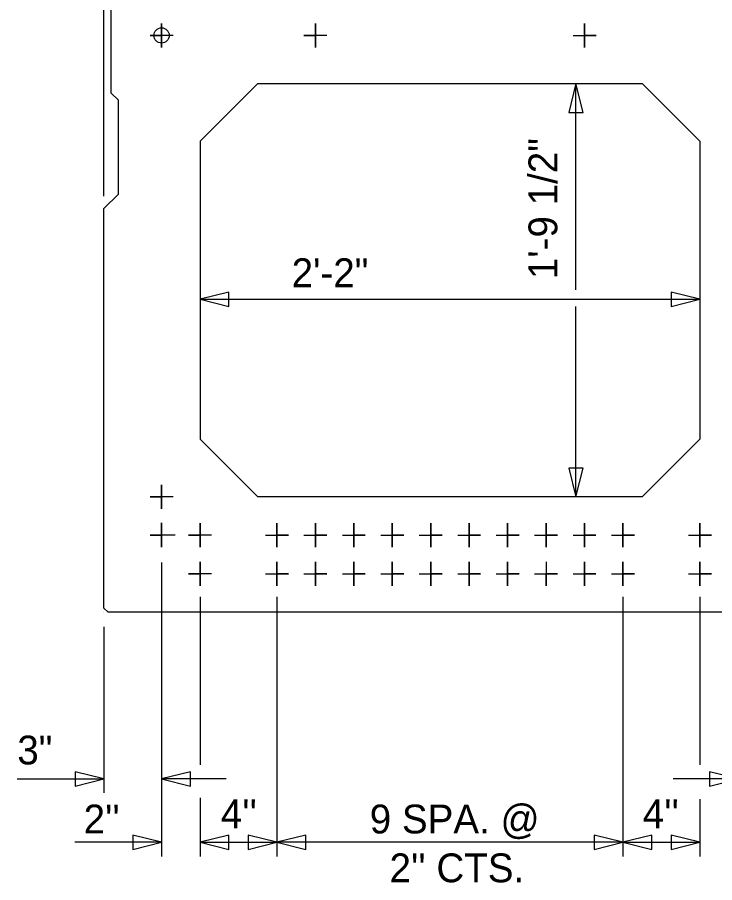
# Model space of a CAD drawing. Extents: x 1269527 to 1269560, y 874064.1 to 874087.7.
# Drawn here: x 1269547.949 to 1269550.972, y 874079.635 to 874083.386 of the extents above; entities that cross this region are included whole.
import ezdxf

# ---------------------------------------------------------------- set-up
doc = ezdxf.new("R2010")
doc.units = 0
for name, color, linetype in [('Arrowhead Terminators', 7, 'Continuous'), ('Arrowhead Terminators CELL', 7, 'Continuous'), ('Box Beam', 7, 'Continuous'), ('Dimension Lines', 7, 'Continuous'), ('Rebar Lines', 7, 'Continuous'), ('Text', 7, 'Continuous'), ('User Information Notes', 7, 'Continuous')]:
    doc.layers.add(name, color=color, linetype=linetype)

msp = doc.modelspace()

# ---------------------------------------------------------------- linework, layer by layer
at = {"layer": 'Arrowhead Terminators'}
msp.add_lwpolyline([(1269551.0751, 874080.0852), (1269550.9501, 874080.1164), (1269550.9501, 874080.0539)], close=True, dxfattribs=at)
at = {"layer": 'Arrowhead Terminators CELL'}
for points in [[(1269550.3706, 874083.0988), (1269550.3394, 874082.9738), (1269550.4019, 874082.9738)], [(1269548.7413, 874082.1639), (1269548.8663, 874082.1327), (1269548.8663, 874082.1952)], [(1269550.9082, 874082.1639), (1269550.7832, 874082.1952), (1269550.7832, 874082.1327)], [(1269550.3706, 874081.3073), (1269550.4019, 874081.4323), (1269550.3394, 874081.4323)], [(1269548.3246, 874080.0852), (1269548.1996, 874080.1164), (1269548.1996, 874080.0539)], [(1269548.5744, 874080.0852), (1269548.6994, 874080.0539), (1269548.6994, 874080.1164)], [(1269548.5744, 874079.8106), (1269548.4494, 874079.8419), (1269548.4494, 874079.7794)], [(1269548.741, 874079.8106), (1269548.866, 874079.7794), (1269548.866, 874079.8419)], [(1269549.0745, 874079.8106), (1269548.9495, 874079.8419), (1269548.9495, 874079.7794)], [(1269549.0745, 874079.8106), (1269549.1995, 874079.7794), (1269549.1995, 874079.8419)], [(1269550.5746, 874079.8106), (1269550.4496, 874079.8419), (1269550.4496, 874079.7794)], [(1269550.5746, 874079.8106), (1269550.6996, 874079.7794), (1269550.6996, 874079.8419)], [(1269550.9081, 874079.8106), (1269550.7831, 874079.8419), (1269550.7831, 874079.7794)]]:
    msp.add_lwpolyline(points, close=True, dxfattribs=at)
at = {"layer": 'Box Beam'}
for p, q in [((1269548.3558, 874083.0572), (1269548.3558, 874083.5572)), ((1269548.7413, 874082.8488), (1269548.9913, 874083.0988)), ((1269548.9913, 874083.0988), (1269550.6582, 874083.0988)), ((1269550.6582, 874083.0988), (1269550.9082, 874082.8488)), ((1269548.3871, 874083.0259), (1269548.3558, 874083.0572)), ((1269548.3871, 874082.6196), (1269548.3871, 874083.0259)), ((1269548.7413, 874082.8488), (1269548.7413, 874081.5573)), ((1269550.9082, 874082.8488), (1269550.9082, 874081.5573)), ((1269548.3246, 874082.5571), (1269548.3871, 874082.6196)), ((1269548.3246, 874080.825), (1269548.3246, 874082.5571)), ((1269548.9913, 874081.3073), (1269548.7413, 874081.5573)), ((1269550.9082, 874081.5573), (1269550.6582, 874081.3073)), ((1269550.6582, 874081.3073), (1269548.9913, 874081.3073)), ((1269548.3246, 874080.825), (1269548.3424, 874080.8072)), ((1269551.3071, 874080.8072), (1269548.3424, 874080.8072))]:
    msp.add_line(p, q, dxfattribs=at)
at = {"layer": 'Dimension Lines'}
for p, q in [((1269548.3246, 874082.6099), (1269548.3246, 874084.1062)), ((1269548.5744, 874083.3072), (1269548.5744, 874083.3595)), ((1269548.5744, 874083.3595), (1269548.5744, 874083.3072)), ((1269548.5744, 874083.3072), (1269548.5744, 874083.3595)), ((1269548.5744, 874083.3595), (1269548.5744, 874083.3072)), ((1269549.241, 874083.3595), (1269549.241, 874083.3072)), ((1269549.241, 874083.3072), (1269549.241, 874083.3595)), ((1269549.241, 874083.3072), (1269549.241, 874083.3595)), ((1269549.241, 874083.3595), (1269549.241, 874083.3072)), ((1269549.241, 874083.3072), (1269549.241, 874083.3595)), ((1269549.241, 874083.3595), (1269549.241, 874083.3072)), ((1269550.4084, 874083.3595), (1269550.4084, 874083.3072)), ((1269550.4084, 874083.3072), (1269550.4084, 874083.3595)), ((1269550.4084, 874083.3595), (1269550.4084, 874083.3072)), ((1269550.4084, 874083.3072), (1269550.4084, 874083.3595)), ((1269550.4084, 874083.3595), (1269550.4084, 874083.3072)), ((1269550.4084, 874083.3072), (1269550.4084, 874083.3595)), ((1269550.4084, 874083.3595), (1269550.4084, 874083.3072)), ((1269548.5744, 874083.3072), (1269548.5246, 874083.3072)), ((1269548.5246, 874083.3072), (1269548.5744, 874083.3072)), ((1269548.6241, 874083.3072), (1269548.5744, 874083.3072)), ((1269548.5744, 874083.3072), (1269548.5744, 874083.255)), ((1269548.5744, 874083.255), (1269548.5744, 874083.3072)), ((1269548.6241, 874083.3072), (1269548.5744, 874083.3072)), ((1269548.5744, 874083.3072), (1269548.5744, 874083.255)), ((1269548.5744, 874083.255), (1269548.5744, 874083.3072)), ((1269548.6241, 874083.3072), (1269548.5744, 874083.3072)), ((1269548.5744, 874083.3072), (1269548.5744, 874083.255)), ((1269548.5744, 874083.255), (1269548.5744, 874083.3072)), ((1269549.241, 874083.3072), (1269549.1912, 874083.3072)), ((1269549.241, 874083.3072), (1269549.1912, 874083.3072)), ((1269549.1912, 874083.3072), (1269549.241, 874083.3072)), ((1269549.241, 874083.255), (1269549.241, 874083.3072)), ((1269549.2908, 874083.3072), (1269549.241, 874083.3072)), ((1269549.241, 874083.3072), (1269549.241, 874083.255)), ((1269549.241, 874083.255), (1269549.241, 874083.3072)), ((1269549.2908, 874083.3072), (1269549.241, 874083.3072)), ((1269549.241, 874083.3072), (1269549.241, 874083.255)), ((1269549.241, 874083.255), (1269549.241, 874083.3072)), ((1269549.2908, 874083.3072), (1269549.241, 874083.3072)), ((1269549.241, 874083.3072), (1269549.241, 874083.255)), ((1269549.241, 874083.255), (1269549.241, 874083.3072)), ((1269549.2908, 874083.3072), (1269549.241, 874083.3072)), ((1269549.241, 874083.3072), (1269549.241, 874083.255)), ((1269549.241, 874083.255), (1269549.241, 874083.3072)), ((1269549.2908, 874083.3072), (1269549.241, 874083.3072)), ((1269549.241, 874083.3072), (1269549.241, 874083.255)), ((1269549.241, 874083.255), (1269549.241, 874083.3072)), ((1269550.3586, 874083.3072), (1269550.4084, 874083.3072)), ((1269550.3586, 874083.3072), (1269550.4084, 874083.3072)), ((1269550.3586, 874083.3072), (1269550.4084, 874083.3072)), ((1269550.3586, 874083.3072), (1269550.4084, 874083.3072)), ((1269550.3586, 874083.3072), (1269550.4084, 874083.3072)), ((1269550.4582, 874083.3072), (1269550.4084, 874083.3072)), ((1269550.4084, 874083.255), (1269550.4084, 874083.3072)), ((1269550.4084, 874083.3072), (1269550.4084, 874083.255)), ((1269550.4084, 874083.255), (1269550.4084, 874083.3072)), ((1269550.4084, 874083.3072), (1269550.4084, 874083.255)), ((1269550.4084, 874083.255), (1269550.4084, 874083.3072)), ((1269550.4084, 874083.3072), (1269550.4582, 874083.3072)), ((1269550.4582, 874083.3072), (1269550.4084, 874083.3072)), ((1269550.4084, 874083.3072), (1269550.4084, 874083.255)), ((1269550.4084, 874083.255), (1269550.4084, 874083.3072)), ((1269550.4084, 874083.3072), (1269550.4084, 874083.255)), ((1269550.4084, 874083.255), (1269550.4084, 874083.3072)), ((1269550.4084, 874083.3072), (1269550.4084, 874083.255)), ((1269550.4084, 874083.255), (1269550.4084, 874083.3072)), ((1269550.3706, 874082.2053), (1269550.3706, 874083.0988)), ((1269548.7413, 874082.1639), (1269550.9082, 874082.1639)), ((1269550.3706, 874081.3073), (1269550.3706, 874082.1325)), ((1269548.5744, 874081.3071), (1269548.5744, 874081.3594)), ((1269548.5744, 874081.3594), (1269548.5744, 874081.3071)), ((1269548.5744, 874081.3071), (1269548.5744, 874081.3594)), ((1269548.5744, 874081.3594), (1269548.5744, 874081.3071)), ((1269548.5744, 874081.3071), (1269548.5744, 874081.3594)), ((1269548.5744, 874081.3594), (1269548.5744, 874081.3071)), ((1269548.5744, 874081.3071), (1269548.5246, 874081.3071)), ((1269548.5246, 874081.3071), (1269548.5744, 874081.3071)), ((1269548.6241, 874081.3071), (1269548.5744, 874081.3071)), ((1269548.5744, 874081.3071), (1269548.5744, 874081.2549)), ((1269548.5744, 874081.2549), (1269548.5744, 874081.3071)), ((1269548.6241, 874081.3071), (1269548.5744, 874081.3071)), ((1269548.5744, 874081.3071), (1269548.5744, 874081.2549)), ((1269548.5744, 874081.2549), (1269548.5744, 874081.3071)), ((1269548.6241, 874081.3071), (1269548.5744, 874081.3071)), ((1269548.5744, 874081.3071), (1269548.5744, 874081.2549)), ((1269548.5744, 874081.2549), (1269548.5744, 874081.3071)), ((1269548.5744, 874081.1418), (1269548.5744, 874081.1942)), ((1269548.5744, 874081.1942), (1269548.5744, 874081.1418)), ((1269548.5744, 874081.1418), (1269548.5744, 874081.1942)), ((1269548.5744, 874081.1942), (1269548.5744, 874081.1418)), ((1269548.5744, 874081.1418), (1269548.5744, 874081.1942)), ((1269548.5744, 874081.1942), (1269548.5744, 874081.1418)), ((1269548.5744, 874081.1418), (1269548.5744, 874081.1942)), ((1269548.5744, 874081.1942), (1269548.5744, 874081.1418)), ((1269548.5744, 874081.1418), (1269548.5744, 874081.1942)), ((1269548.5744, 874081.1942), (1269548.5744, 874081.1418)), ((1269548.741, 874081.1418), (1269548.741, 874081.194)), ((1269548.741, 874081.194), (1269548.741, 874081.1418)), ((1269549.0745, 874081.1418), (1269549.0745, 874081.194)), ((1269549.0745, 874081.194), (1269549.0745, 874081.1418)), ((1269549.2412, 874081.1418), (1269549.2412, 874081.194)), ((1269549.2412, 874081.194), (1269549.2412, 874081.1418)), ((1269549.4078, 874081.1418), (1269549.4078, 874081.194)), ((1269549.4078, 874081.194), (1269549.4078, 874081.1418)), ((1269549.5745, 874081.1418), (1269549.5745, 874081.194)), ((1269549.5745, 874081.194), (1269549.5745, 874081.1418)), ((1269549.7412, 874081.1418), (1269549.7412, 874081.194)), ((1269549.7412, 874081.194), (1269549.7412, 874081.1418)), ((1269549.9079, 874081.1418), (1269549.9079, 874081.194)), ((1269549.9079, 874081.194), (1269549.9079, 874081.1418)), ((1269550.0746, 874081.1418), (1269550.0746, 874081.194)), ((1269550.0746, 874081.194), (1269550.0746, 874081.1418)), ((1269550.2413, 874081.1418), (1269550.2413, 874081.194)), ((1269550.2413, 874081.194), (1269550.2413, 874081.1418)), ((1269550.4079, 874081.1418), (1269550.4079, 874081.194)), ((1269550.4079, 874081.194), (1269550.4079, 874081.1418)), ((1269550.5746, 874081.1418), (1269550.5746, 874081.194)), ((1269550.5746, 874081.194), (1269550.5746, 874081.1418)), ((1269550.9084, 874081.1418), (1269550.9084, 874081.194)), ((1269550.9084, 874081.194), (1269550.9084, 874081.1418)), ((1269548.5744, 874081.1418), (1269548.5246, 874081.1418)), ((1269548.5246, 874081.1418), (1269548.5744, 874081.1418)), ((1269548.5744, 874081.1418), (1269548.5246, 874081.1418)), ((1269548.5246, 874081.1418), (1269548.5744, 874081.1418)), ((1269548.6241, 874081.1418), (1269548.5744, 874081.1418)), ((1269548.6337, 874081.1418), (1269548.5744, 874081.1418)), ((1269548.5744, 874081.1418), (1269548.5744, 874081.0896)), ((1269548.5744, 874081.0896), (1269548.5744, 874081.1418)), ((1269548.6241, 874081.1418), (1269548.5744, 874081.1418)), ((1269548.5744, 874081.1418), (1269548.5744, 874081.0896)), ((1269548.5744, 874081.0896), (1269548.5744, 874081.1418)), ((1269548.6241, 874081.1418), (1269548.5744, 874081.1418)), ((1269548.5744, 874081.1418), (1269548.5744, 874081.0896)), ((1269548.5744, 874081.0896), (1269548.5744, 874081.1418)), ((1269548.6241, 874081.1418), (1269548.5744, 874081.1418)), ((1269548.5744, 874081.1418), (1269548.5744, 874081.0896)), ((1269548.5744, 874081.0896), (1269548.5744, 874081.1418)), ((1269548.5744, 874081.1418), (1269548.5744, 874081.0896)), ((1269548.5744, 874081.0896), (1269548.5744, 874081.1418)), ((1269548.741, 874081.1418), (1269548.6912, 874081.1418)), ((1269548.6912, 874081.1418), (1269548.741, 874081.1418)), ((1269548.7908, 874081.1418), (1269548.741, 874081.1418)), ((1269548.741, 874081.1418), (1269548.741, 874081.0895)), ((1269548.741, 874081.0895), (1269548.741, 874081.1418)), ((1269549.0247, 874081.1418), (1269549.0745, 874081.1418)), ((1269549.0745, 874081.1418), (1269549.1243, 874081.1418)), ((1269549.1243, 874081.1418), (1269549.0745, 874081.1418)), ((1269549.0745, 874081.1418), (1269549.0745, 874081.0895)), ((1269549.0745, 874081.0895), (1269549.0745, 874081.1418)), ((1269549.1913, 874081.1418), (1269549.2412, 874081.1418)), ((1269549.2412, 874081.1418), (1269549.291, 874081.1418)), ((1269549.291, 874081.1418), (1269549.2412, 874081.1418)), ((1269549.2412, 874081.1418), (1269549.2412, 874081.0895)), ((1269549.2412, 874081.0895), (1269549.2412, 874081.1418)), ((1269549.3581, 874081.1418), (1269549.4078, 874081.1418)), ((1269549.4078, 874081.1418), (1269549.4576, 874081.1418)), ((1269549.4576, 874081.1418), (1269549.4078, 874081.1418)), ((1269549.4078, 874081.1418), (1269549.4078, 874081.0895)), ((1269549.4078, 874081.0895), (1269549.4078, 874081.1418)), ((1269549.5247, 874081.1418), (1269549.5745, 874081.1418)), ((1269549.5745, 874081.1418), (1269549.6243, 874081.1418)), ((1269549.6243, 874081.1418), (1269549.5745, 874081.1418)), ((1269549.5745, 874081.1418), (1269549.5745, 874081.0895)), ((1269549.5745, 874081.0895), (1269549.5745, 874081.1418)), ((1269549.6914, 874081.1418), (1269549.7412, 874081.1418)), ((1269549.7412, 874081.1418), (1269549.791, 874081.1418)), ((1269549.791, 874081.1418), (1269549.7412, 874081.1418)), ((1269549.7412, 874081.1418), (1269549.7412, 874081.0895)), ((1269549.7412, 874081.0895), (1269549.7412, 874081.1418)), ((1269549.8581, 874081.1418), (1269549.9079, 874081.1418)), ((1269549.9079, 874081.1418), (1269549.9577, 874081.1418)), ((1269549.9577, 874081.1418), (1269549.9079, 874081.1418)), ((1269549.9079, 874081.1418), (1269549.9079, 874081.0895)), ((1269549.9079, 874081.0895), (1269549.9079, 874081.1418)), ((1269550.0248, 874081.1418), (1269550.0746, 874081.1418)), ((1269550.0746, 874081.1418), (1269550.1244, 874081.1418)), ((1269550.1244, 874081.1418), (1269550.0746, 874081.1418)), ((1269550.0746, 874081.1418), (1269550.0746, 874081.0895)), ((1269550.0746, 874081.0895), (1269550.0746, 874081.1418)), ((1269550.1914, 874081.1418), (1269550.2413, 874081.1418)), ((1269550.2413, 874081.1418), (1269550.2911, 874081.1418)), ((1269550.2911, 874081.1418), (1269550.2413, 874081.1418)), ((1269550.2413, 874081.1418), (1269550.2413, 874081.0895)), ((1269550.2413, 874081.0895), (1269550.2413, 874081.1418)), ((1269550.3582, 874081.1418), (1269550.4079, 874081.1418)), ((1269550.4079, 874081.1418), (1269550.4577, 874081.1418)), ((1269550.4577, 874081.1418), (1269550.4079, 874081.1418)), ((1269550.4079, 874081.1418), (1269550.4079, 874081.0895)), ((1269550.4079, 874081.0895), (1269550.4079, 874081.1418)), ((1269550.5248, 874081.1418), (1269550.5746, 874081.1418)), ((1269550.5746, 874081.1418), (1269550.6244, 874081.1418)), ((1269550.6244, 874081.1418), (1269550.5746, 874081.1418)), ((1269550.5746, 874081.1418), (1269550.5746, 874081.0895)), ((1269550.5746, 874081.0895), (1269550.5746, 874081.1418)), ((1269550.8586, 874081.1418), (1269550.9084, 874081.1418)), ((1269550.9084, 874081.1418), (1269550.9582, 874081.1418)), ((1269550.9582, 874081.1418), (1269550.9084, 874081.1418)), ((1269550.9084, 874081.1418), (1269550.9084, 874081.0895)), ((1269550.9084, 874081.0895), (1269550.9084, 874081.1418)), ((1269548.5744, 874081.0235), (1269548.5744, 874079.7481)), ((1269548.741, 874080.9739), (1269548.741, 874081.0261)), ((1269548.741, 874081.0261), (1269548.741, 874080.9739)), ((1269549.0745, 874080.9739), (1269549.0745, 874081.0261)), ((1269549.0745, 874081.0261), (1269549.0745, 874080.9739)), ((1269549.2412, 874080.9739), (1269549.2412, 874081.0261)), ((1269549.2412, 874081.0261), (1269549.2412, 874080.9739)), ((1269549.4078, 874080.9739), (1269549.4078, 874081.0261)), ((1269549.4078, 874081.0261), (1269549.4078, 874080.9739)), ((1269549.5745, 874080.9739), (1269549.5745, 874081.0261)), ((1269549.5745, 874081.0261), (1269549.5745, 874080.9739)), ((1269549.7412, 874080.9739), (1269549.7412, 874081.0261)), ((1269549.7412, 874081.0261), (1269549.7412, 874080.9739)), ((1269549.9079, 874080.9739), (1269549.9079, 874081.0261)), ((1269549.9079, 874081.0261), (1269549.9079, 874080.9739)), ((1269550.0746, 874080.9739), (1269550.0746, 874081.0261)), ((1269550.0746, 874081.0261), (1269550.0746, 874080.9739)), ((1269550.2413, 874081.0261), (1269550.2413, 874080.9739)), ((1269550.4079, 874080.9739), (1269550.4079, 874081.0261)), ((1269550.4079, 874081.0261), (1269550.4079, 874080.9739)), ((1269550.5746, 874080.9739), (1269550.5746, 874081.0261)), ((1269550.5746, 874081.0261), (1269550.5746, 874080.9739)), ((1269550.9084, 874080.9739), (1269550.9084, 874081.0261)), ((1269550.9084, 874081.0261), (1269550.9084, 874080.9739)), ((1269548.741, 874080.9739), (1269548.6912, 874080.9739)), ((1269548.6912, 874080.9739), (1269548.741, 874080.9739)), ((1269548.7908, 874080.9739), (1269548.741, 874080.9739)), ((1269548.741, 874080.9216), (1269548.741, 874080.9739)), ((1269548.741, 874080.9739), (1269548.741, 874080.9216)), ((1269549.0247, 874080.9739), (1269549.0745, 874080.9739)), ((1269549.0745, 874080.9739), (1269549.1243, 874080.9739)), ((1269549.1243, 874080.9739), (1269549.0745, 874080.9739)), ((1269549.0745, 874080.9739), (1269549.0745, 874080.9216)), ((1269549.0745, 874080.9216), (1269549.0745, 874080.9739)), ((1269549.1913, 874080.9739), (1269549.2412, 874080.9739)), ((1269549.2412, 874080.9739), (1269549.291, 874080.9739)), ((1269549.291, 874080.9739), (1269549.2412, 874080.9739)), ((1269549.2412, 874080.9739), (1269549.2412, 874080.9216)), ((1269549.2412, 874080.9216), (1269549.2412, 874080.9739)), ((1269549.3581, 874080.9739), (1269549.4078, 874080.9739)), ((1269549.4078, 874080.9739), (1269549.4576, 874080.9739)), ((1269549.4576, 874080.9739), (1269549.4078, 874080.9739)), ((1269549.4078, 874080.9739), (1269549.4078, 874080.9216)), ((1269549.4078, 874080.9216), (1269549.4078, 874080.9739)), ((1269549.5247, 874080.9739), (1269549.5745, 874080.9739)), ((1269549.5745, 874080.9739), (1269549.6243, 874080.9739)), ((1269549.6243, 874080.9739), (1269549.5745, 874080.9739)), ((1269549.5745, 874080.9739), (1269549.5745, 874080.9216)), ((1269549.5745, 874080.9216), (1269549.5745, 874080.9739)), ((1269549.6914, 874080.9739), (1269549.7412, 874080.9739)), ((1269549.7412, 874080.9739), (1269549.791, 874080.9739)), ((1269549.791, 874080.9739), (1269549.7412, 874080.9739)), ((1269549.7412, 874080.9739), (1269549.7412, 874080.9216)), ((1269549.7412, 874080.9216), (1269549.7412, 874080.9739)), ((1269549.8581, 874080.9739), (1269549.9079, 874080.9739)), ((1269549.9079, 874080.9739), (1269549.9577, 874080.9739)), ((1269549.9577, 874080.9739), (1269549.9079, 874080.9739)), ((1269549.9079, 874080.9739), (1269549.9079, 874080.9216)), ((1269549.9079, 874080.9216), (1269549.9079, 874080.9739)), ((1269550.0248, 874080.9739), (1269550.0746, 874080.9739)), ((1269550.0746, 874080.9739), (1269550.1244, 874080.9739)), ((1269550.1244, 874080.9739), (1269550.0746, 874080.9739)), ((1269550.0746, 874080.9739), (1269550.0746, 874080.9216)), ((1269550.0746, 874080.9216), (1269550.0746, 874080.9739)), ((1269550.1914, 874080.9739), (1269550.2413, 874080.9739)), ((1269550.2413, 874080.9739), (1269550.2911, 874080.9739)), ((1269550.2911, 874080.9739), (1269550.2413, 874080.9739)), ((1269550.2413, 874080.9739), (1269550.2413, 874080.9216)), ((1269550.2413, 874080.9216), (1269550.2413, 874080.9739)), ((1269550.3582, 874080.9739), (1269550.4079, 874080.9739)), ((1269550.4079, 874080.9739), (1269550.4577, 874080.9739)), ((1269550.4577, 874080.9739), (1269550.4079, 874080.9739)), ((1269550.4079, 874080.9739), (1269550.4079, 874080.9216)), ((1269550.4079, 874080.9216), (1269550.4079, 874080.9739)), ((1269550.5248, 874080.9739), (1269550.5746, 874080.9739)), ((1269550.5746, 874080.9739), (1269550.6244, 874080.9739)), ((1269550.6244, 874080.9739), (1269550.5746, 874080.9739)), ((1269550.5746, 874080.9739), (1269550.5746, 874080.9216)), ((1269550.5746, 874080.9216), (1269550.5746, 874080.9739)), ((1269550.8586, 874080.9739), (1269550.9084, 874080.9739)), ((1269550.9084, 874080.9739), (1269550.9582, 874080.9739)), ((1269550.9582, 874080.9739), (1269550.9084, 874080.9739)), ((1269550.9084, 874080.9739), (1269550.9084, 874080.9216)), ((1269550.9084, 874080.9216), (1269550.9084, 874080.9739)), ((1269548.741, 874080.8748), (1269548.741, 874080.1453)), ((1269549.0745, 874080.8748), (1269549.0745, 874079.7481)), ((1269550.5746, 874080.8748), (1269550.5746, 874079.7481)), ((1269550.9084, 874080.8748), (1269550.9084, 874080.1453)), ((1269548.3246, 874080.7447), (1269548.3246, 874080.0251)), ((1269547.9488, 874080.0852), (1269548.3246, 874080.0852)), ((1269548.8538, 874080.0852), (1269548.5744, 874080.0852)), ((1269551.0751, 874080.0852), (1269550.7919, 874080.0852)), ((1269548.741, 874080.0023), (1269548.741, 874079.7481)), ((1269550.9084, 874079.9965), (1269550.9084, 874079.7481)), ((1269548.5744, 874079.8106), (1269548.1986, 874079.8106)), ((1269548.741, 874079.8106), (1269549.0745, 874079.8106)), ((1269550.5746, 874079.8106), (1269549.0745, 874079.8106)), ((1269550.5746, 874079.8106), (1269550.9081, 874079.8106))]:
    msp.add_line(p, q, dxfattribs=at)
at = {"layer": 'Rebar Lines'}
msp.add_circle((1269548.5744, 874083.3072), 0.033, dxfattribs=at)
at = {"layer": 'User Information Notes'}
msp.add_line((1269548.3246, 874080.8072), (1269548.3246, 874080.8072), dxfattribs=at)

# ---------------------------------------------------------------- texts
at = {"layer": 'Text'}
msp.add_text('1\'-9 1/2"', height=0.125, rotation=90, dxfattribs=at).set_placement((1269550.2901, 874082.2507))
for s, p in [('2\'-2"', (1269549.1383, 874082.2161)), ('3"', (1269547.9488, 874080.1477)), ("2''", (1269548.2363, 874079.8487)), ("4''", (1269548.8309, 874079.8715)), ('9 SPA. @', (1269549.477, 874079.8487)), ("4''", (1269550.6604, 874079.8715)), ("2'' CTS.", (1269549.5627, 874079.637))]:
    msp.add_text(s, height=0.125, dxfattribs=at).set_placement(p)

doc.saveas('drawing.dxf')
